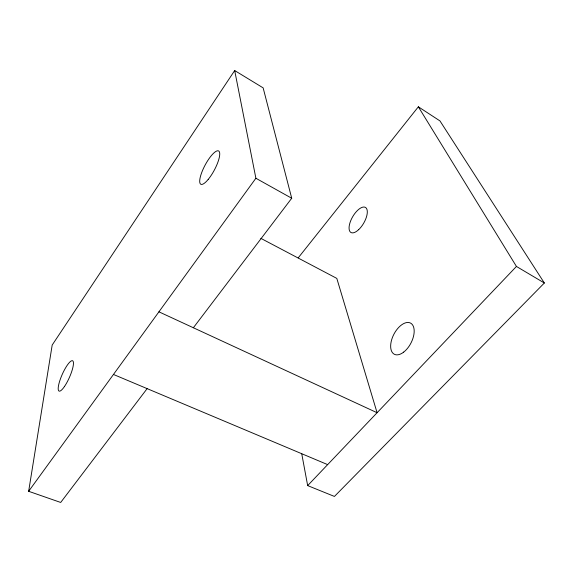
<?xml version="1.0" encoding="UTF-8"?>
<svg xmlns="http://www.w3.org/2000/svg" width="573" height="573" viewBox="0 0 573 573"><rect width="100%" height="100%" fill="white"/><g stroke="black" fill="none" stroke-linecap="round" stroke-linejoin="round"><path stroke-width="0.86" d="M147.132 388.63L60.688 502.457L28.65 491.297L52.193 345.032L234.686 70.543L263.143 87.87L291.721 198.251L193.366 327.749M28.65 491.297L255.887 178.253L234.686 70.543M298.239 257.829L418.354 106.807L439.957 120.91L544.35 283.005L334.439 496.44L307.665 485.603L301.778 453.966M307.665 485.603L516.438 266.445L418.354 106.807M113.461 374.455L327.649 464.624M158.929 311.827L377.084 412.725L336.809 278.399L260.822 238.339M255.887 178.253L291.721 198.251M516.438 266.445L544.35 283.005M64.527 386.431A16.603 3.896 -66 0 0 73 361.105A16.603 3.896 -66 0 0 59.957 380.25A16.603 3.896 -66 0 0 64.527 386.431M358.684 229.637A14.49 6.389 -59.9 0 0 365.832 207.684A14.49 6.389 -59.9 0 0 350.039 222.56A14.49 6.389 -59.9 0 0 358.684 229.637M403.686 352.109A17.562 9.598 -62.5 0 0 411.908 324.11A17.562 9.598 -62.5 0 0 391.66 339.76A17.562 9.598 -62.5 0 0 403.686 352.109M208.207 179.421A18.873 5.243 -61.9 0 0 219.065 151.329A18.873 5.243 -61.9 0 0 201.889 172.086A18.873 5.243 -61.9 0 0 208.207 179.421"/></g></svg>
